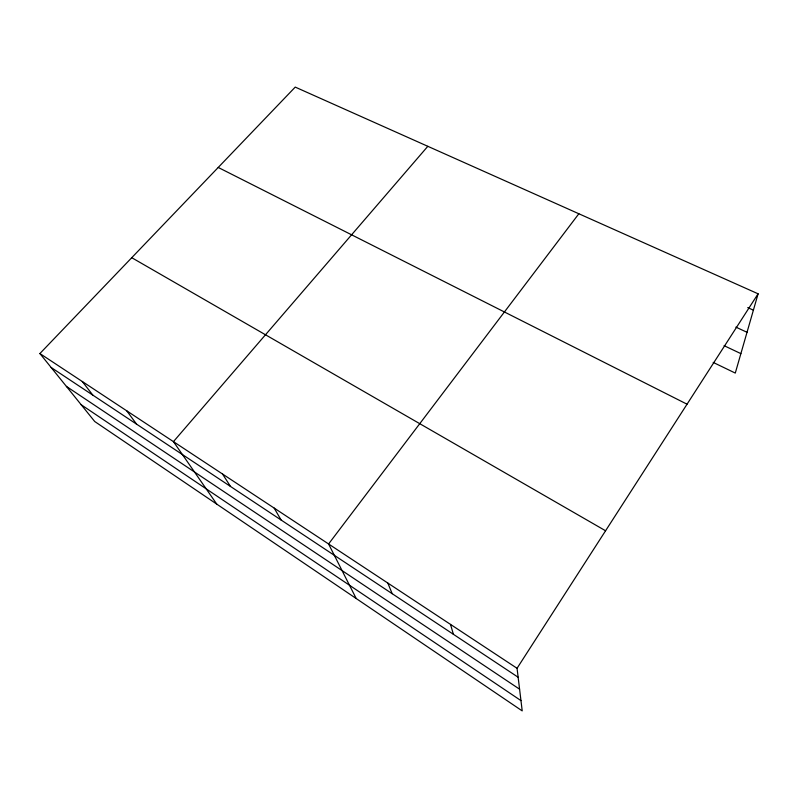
<?xml version="1.0" encoding="UTF-8"?>
<svg xmlns="http://www.w3.org/2000/svg" width="798" height="798" viewBox="0 0 798 798"><rect width="100%" height="100%" fill="white"/><g stroke="black" fill="none" stroke-linecap="round" stroke-linejoin="round"><path stroke-width="1.2" d="M758.1 293.804L517.054 668.295L522.211 710.898L94.713 421.504L39.9 353.544L295.23 87.102L758.1 293.804L735.287 373.075L713.173 362.402M578.849 213.754L328.586 543.977L356.207 598.52M427.818 146.313L173.445 441.633L216.787 504.137M747.726 307.599L753.392 310.173M735.866 327.12L747.028 332.287M724.085 345.674L740.883 353.634M218.223 167.45L687.038 404.197M131.75 257.694L605.572 530.77M39.9 353.544L517.054 668.295M51.152 367.489L518.131 677.233M66.404 386.402L519.588 689.193M81.187 404.736L520.964 700.604M82.304 381.514L92.867 395.16M126.762 410.84L136.568 424.147M222.512 474.002L230.512 486.461M274.163 508.067L281.096 520.007M387.818 583.049L392.187 593.692M450.531 624.415L453.364 634.27"/></g></svg>
